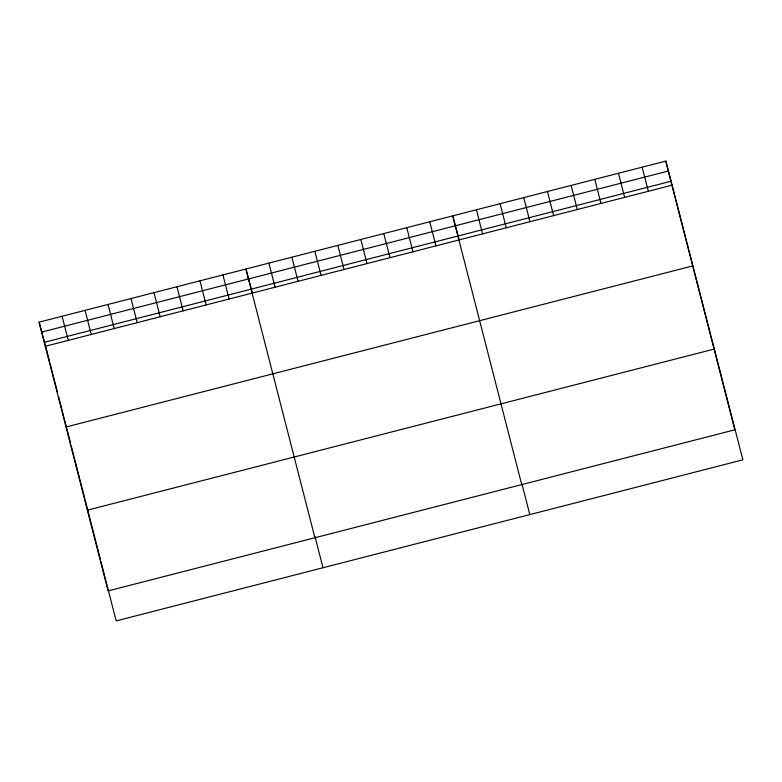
<?xml version="1.0" encoding="UTF-8"?>
<svg xmlns="http://www.w3.org/2000/svg" width="782" height="782" viewBox="0 0 782 782"><rect width="100%" height="100%" fill="white"/><g stroke="black" fill="none" stroke-linecap="round" stroke-linejoin="round"><path stroke-width="1.17" d="M665.814 161.092L734.816 429.826L108.102 590.909L39.1 322.174L665.814 161.092L742.9 459.826L116.186 620.908L106.108 581.661M41.769 332.076L668.483 170.994M44.515 342.272L671.23 181.189M45.288 346.279L672.002 185.197M66.011 427.001L692.735 265.919M87.369 510.177L714.083 349.095M459.044 239.263L452.729 215.861L521.731 484.596M252.224 292.419L245.919 269.018L314.911 537.752M39.1 322.174L47.184 352.174M642.139 167.182L648.327 191.277M618.464 173.262L624.652 197.367M594.789 179.352L600.977 203.447M571.114 185.432L577.302 209.537M547.439 191.522L553.627 215.617M523.764 197.602L529.952 221.707M500.089 203.691L506.277 227.787M476.404 209.781L482.592 233.877M522.044 484.322L529.815 514.595M429.758 221.765L435.945 245.871M406.777 227.679L412.964 251.775M383.796 233.583L389.983 257.679M360.815 239.488L367.002 263.583M337.834 245.392L344.021 269.497M314.853 251.305L321.04 275.401M291.872 257.21L298.059 281.305M268.9 263.114L275.088 287.209M314.941 536.354L322.995 567.752M222.938 274.922L229.126 299.027M199.957 280.836L206.145 304.931M176.976 286.74L183.164 310.835M153.995 292.644L160.183 316.749M131.014 298.548L137.202 322.653M108.043 304.462L114.231 328.557M85.062 310.366L91.25 334.461M62.081 316.27L68.269 340.375M47.477 353.327L49.54 361.352M50.136 363.65L57.399 391.968M58.552 396.454L63.733 416.64M64.026 417.764L70.644 443.55M71.221 445.789L73.811 455.886M74.104 457.001L79.441 477.792M79.735 478.955L84.779 498.593M85.072 499.747L100.35 559.238M100.927 561.486L105.824 580.537"/></g></svg>
